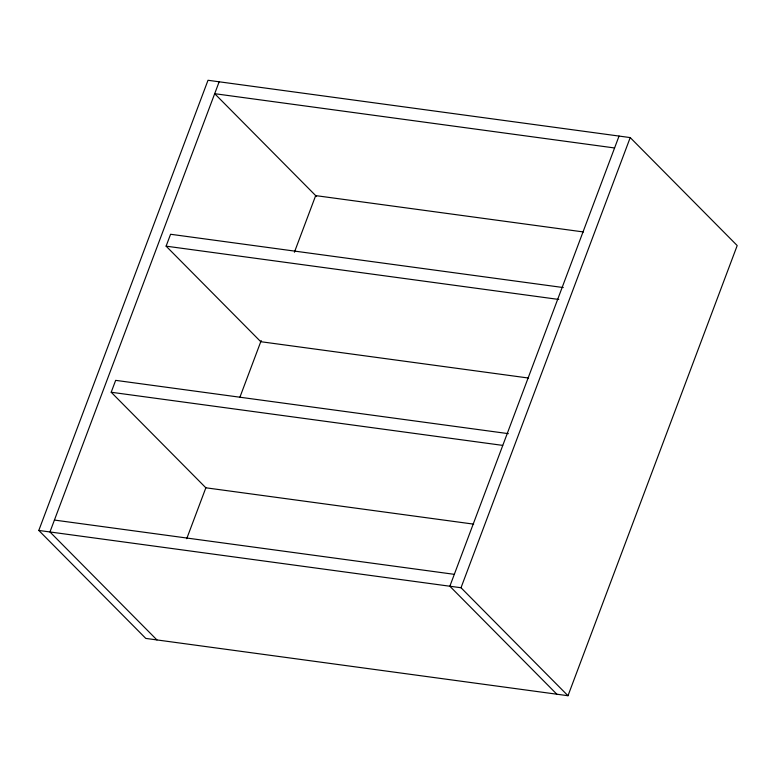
<?xml version="1.0" encoding="UTF-8"?>
<svg xmlns="http://www.w3.org/2000/svg" width="776" height="776" viewBox="0 0 776 776"><rect width="100%" height="100%" fill="white"/><g stroke="black" fill="none" stroke-linecap="round" stroke-linejoin="round"><path stroke-width="1.16" d="M38.8 530.445L208.007 80.277L630.219 137.585L737.2 245.555L567.993 695.723L145.781 638.415L38.8 530.445L461.012 587.742L567.993 695.723M219.162 81.79L49.955 531.958L156.946 639.938M473.651 524.139L205.853 487.794L111.191 392.249L115.663 380.356L508.348 433.648M528.563 378.048L260.765 341.702L166.103 246.157L170.575 234.265L563.26 287.556M186.725 538.689L205.882 487.735M239.929 397.157L261.202 340.538M294.405 252.229L315.677 195.61L583.474 231.956M619.054 136.062L449.847 586.229L556.838 694.21M461.012 587.742L630.219 137.585M614.582 147.964L214.69 93.692L316.589 196.522M166.103 246.157L558.788 299.458M111.191 392.249L502.673 445.385M54.427 520.065L454.319 574.337"/></g></svg>
